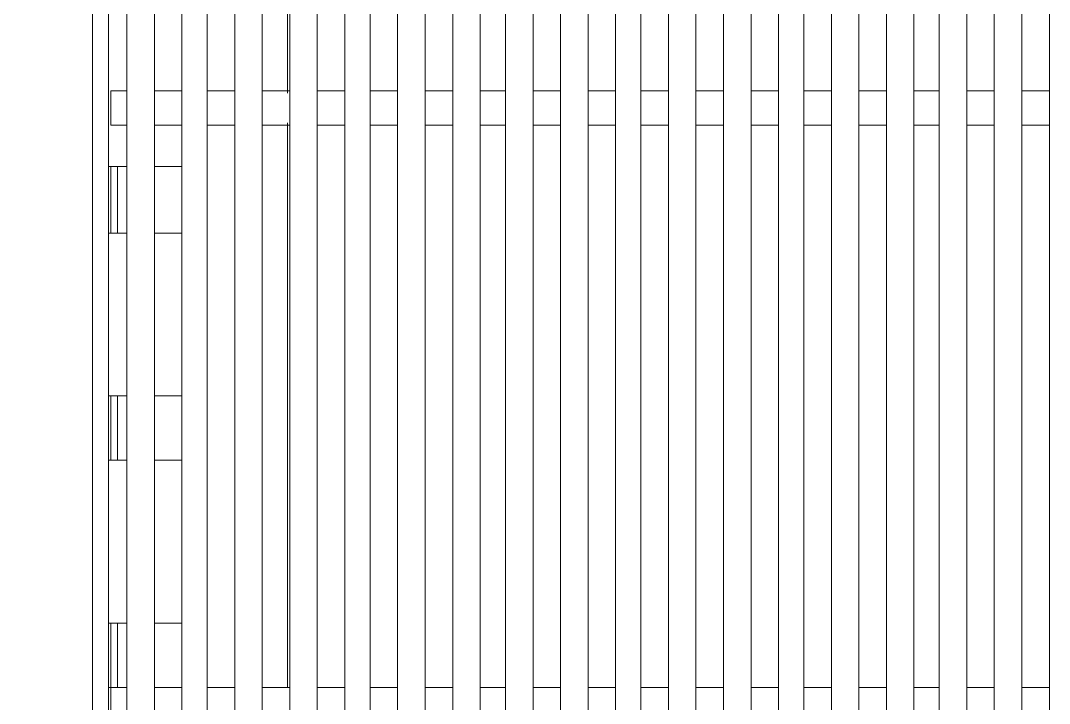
# Model space of a CAD drawing. Header units: millimetres. Extents: x 2294 to 908349, y -83289 to 219220.
# Drawn here: x 408201 to 410161, y 68491 to 69792 of the extents above; entities that cross this region are included whole.
import ezdxf

# ---------------------------------------------------------------- set-up
doc = ezdxf.new("R2010")
doc.units = ezdxf.units.MM
doc.layers.add('PDF _Геометрия', color=7, linetype='Continuous')

msp = doc.modelspace()

# ---------------------------------------------------------------- linework, layer by layer
at = {"layer": 'PDF _Геометрия', "lineweight": 9}
for points in [[(391350.3, 67122.2), (408316.4, 67122.2), (408338.2, 67122.2), (408338.2, 81321.1), (408338.2, 79152.8), (408368.8, 79152.8), (408368.8, 79074.1), (408368.8, 77758.3), (408368.8, 76442.4), (408368.8, 76363.7), (408338.2, 76363.7)], [(408508.7, 71240.2), (408508.7, 67170.3)], [(408556.8, 67170.3), (408556.8, 71240.2)], [(408613.6, 67170.3), (408661.7, 67170.3), (408609.3, 67170.3), (408609.3, 71240.2), (408661.7, 71240.2), (408613.6, 71240.2)], [(408661.7, 67170.3), (408661.7, 71240.2)], [(408762.3, 71240.2), (408714.2, 71240.2), (408766.6, 71240.2), (408766.6, 67170.3), (408714.2, 67170.3), (408762.3, 67170.3)], [(408714.2, 71240.2), (408714.2, 67170.3)], [(408819.1, 71240.2), (408819.1, 67170.3)], [(408867.2, 67170.3), (408867.2, 71240.2)], [(408924, 67170.3), (408972.1, 67170.3), (408919.6, 67170.3), (408919.6, 71240.2), (408972.1, 71240.2), (408924, 71240.2)], [(408972.1, 67170.3), (408972.1, 71240.2)], [(409072.6, 71240.2), (409024.6, 71240.2), (409077, 71240.2), (409077, 67170.3), (409024.6, 67170.3), (409072.6, 67170.3)], [(409024.6, 71240.2), (409024.6, 67170.3)], [(409129.5, 67170.3), (409177.6, 67170.3), (409125.1, 67170.3), (409125.1, 71240.2), (409177.6, 71240.2), (409129.5, 71240.2)], [(409177.6, 67170.3), (409177.6, 71240.2)], [(409278.1, 71240.2), (409230, 71240.2), (409282.5, 71240.2), (409282.5, 67170.3), (409230, 67170.3), (409278.1, 67170.3)], [(409230, 71240.2), (409230, 67170.3)], [(409334.9, 71240.2), (409334.9, 67170.3)], [(409383, 67170.3), (409383, 71240.2)], [(409439.9, 67170.3), (409487.9, 67170.3), (409435.5, 67170.3), (409435.5, 71240.2), (409487.9, 71240.2), (409439.9, 71240.2)], [(409487.9, 67170.3), (409487.9, 71240.2)], [(409588.5, 71240.2), (409540.4, 71240.2), (409592.9, 71240.2), (409592.9, 67170.3), (409540.4, 67170.3), (409588.5, 67170.3)], [(409540.4, 71240.2), (409540.4, 67170.3)], [(409645.3, 71240.2), (409645.3, 67170.3)], [(409693.4, 67170.3), (409693.4, 71240.2)], [(409898.9, 71240.2), (409850.8, 71240.2), (409903.2, 71240.2), (409903.2, 67170.3), (409850.8, 67170.3), (409898.9, 67170.3)], [(409850.8, 71240.2), (409850.8, 67170.3)], [(409955.7, 67170.3), (410003.8, 67170.3), (409951.3, 67170.3), (409951.3, 71240.2), (410003.8, 71240.2), (409955.7, 71240.2)], [(410003.8, 67170.3), (410003.8, 71240.2)], [(410104.3, 71240.2), (410056.2, 71240.2), (410108.7, 71240.2), (410108.7, 67170.3), (410056.2, 67170.3), (410104.3, 67170.3)], [(410056.2, 71240.2), (410056.2, 67170.3)], [(410161.2, 71240.2), (410161.2, 67170.3)], [(408709.8, 69653.4), (408709.8, 70728.8)], [(408368.8, 70400.9), (408368.8, 69469.7)], [(408403.8, 69657.7), (408373.2, 69657.7), (408373.2, 69653.4), (408373.2, 69596.5), (408373.2, 69592.2), (408403.8, 69592.2)], [(408373.2, 69596.5), (408373.2, 69653.4)], [(408508.7, 69657.7), (408456.3, 69657.7)], [(408609.3, 69657.7), (408556.8, 69657.7)], [(408714.2, 69657.7), (408661.7, 69657.7)], [(408819.1, 69657.7), (408766.6, 69657.7)], [(408919.6, 69657.7), (408867.2, 69657.7)], [(409024.6, 69657.7), (408972.1, 69657.7)], [(409125.1, 69657.7), (409077, 69657.7)], [(409230, 69657.7), (409177.6, 69657.7)], [(409334.9, 69657.7), (409282.5, 69657.7)], [(409435.5, 69657.7), (409383, 69657.7)], [(409540.4, 69657.7), (409487.9, 69657.7)], [(409645.3, 69657.7), (409592.9, 69657.7)], [(409745.9, 69657.7), (409693.4, 69657.7)], [(409850.8, 69657.7), (409798.3, 69657.7)], [(409951.3, 69657.7), (409903.2, 69657.7)], [(410056.2, 69657.7), (410003.8, 69657.7)], [(410161.2, 69657.7), (410108.7, 69657.7)], [(408456.3, 69592.2), (408508.7, 69592.2)], [(408556.8, 69592.2), (408609.3, 69592.2)], [(408661.7, 69592.2), (408714.2, 69592.2)], [(408709.8, 68521.1), (408709.8, 69596.5)], [(408766.6, 69592.2), (408819.1, 69592.2)], [(408867.2, 69592.2), (408919.6, 69592.2)], [(408972.1, 69592.2), (409024.6, 69592.2)], [(409077, 69592.2), (409125.1, 69592.2)], [(409177.6, 69592.2), (409230, 69592.2)], [(409282.5, 69592.2), (409334.9, 69592.2)], [(409383, 69592.2), (409435.5, 69592.2)], [(409487.9, 69592.2), (409540.4, 69592.2)], [(409592.9, 69592.2), (409645.3, 69592.2)], [(409693.4, 69592.2), (409745.9, 69592.2)], [(409798.3, 69592.2), (409850.8, 69592.2)], [(409903.2, 69592.2), (409951.3, 69592.2)], [(410003.8, 69592.2), (410056.2, 69592.2)], [(410108.7, 69592.2), (410161.2, 69592.2)], [(408381.9, 69386.7), (408386.3, 69386.7), (408403.8, 69386.7), (408386.3, 69386.7), (408381.9, 69386.7), (408377.6, 69386.7), (408373.2, 69386.7), (408377.6, 69386.7), (408381.9, 69386.7), (408386.3, 69386.7), (408381.9, 69386.7), (408386.3, 69386.7), (408381.9, 69386.7), (408377.6, 69386.7), (408373.2, 69386.7), (408377.6, 69386.7), (408381.9, 69386.7), (408386.3, 69386.7), (408403.8, 69386.7), (408386.3, 69386.7), (408381.9, 69386.7), (408377.6, 69386.7), (408373.2, 69386.7), (408368.8, 69386.7), (408368.8, 69513.5), (408368.8, 69386.7), (408368.8, 69513.5), (408373.2, 69513.5), (408377.6, 69513.5), (408381.9, 69513.5), (408386.3, 69513.5), (408403.8, 69513.5), (408386.3, 69513.5), (408381.9, 69513.5), (408377.6, 69513.5), (408373.2, 69513.5), (408377.6, 69513.5), (408381.9, 69513.5), (408386.3, 69513.5), (408381.9, 69513.5), (408386.3, 69513.5), (408403.8, 69513.5), (408386.3, 69513.5), (408381.9, 69513.5), (408377.6, 69513.5), (408373.2, 69513.5), (408373.2, 69386.7), (408373.2, 69513.5), (408368.8, 69513.5), (408368.8, 69386.7), (408368.8, 69513.5), (408368.8, 69386.7), (408373.2, 69386.7)], [(408386.3, 69386.7), (408386.3, 69513.5), (408381.9, 69513.5), (408377.6, 69513.5), (408373.2, 69513.5)], [(408386.3, 69513.5), (408381.9, 69513.5)], [(408368.8, 69469.7), (408368.8, 67069.8)], [(408381.9, 68953.9), (408386.3, 68953.9), (408403.8, 68953.9), (408386.3, 68953.9), (408381.9, 68953.9), (408377.6, 68953.9), (408373.2, 68953.9), (408377.6, 68953.9), (408381.9, 68953.9), (408386.3, 68953.9), (408381.9, 68953.9), (408386.3, 68953.9), (408381.9, 68953.9), (408377.6, 68953.9), (408373.2, 68953.9), (408377.6, 68953.9), (408381.9, 68953.9), (408386.3, 68953.9), (408403.8, 68953.9), (408386.3, 68953.9), (408381.9, 68953.9), (408377.6, 68953.9), (408373.2, 68953.9), (408368.8, 68953.9), (408368.8, 69076.3), (408368.8, 68953.9), (408368.8, 69076.3), (408373.2, 69076.3), (408377.6, 69076.3), (408381.9, 69076.3), (408386.3, 69076.3), (408403.8, 69076.3), (408386.3, 69076.3), (408381.9, 69076.3), (408377.6, 69076.3), (408373.2, 69076.3), (408377.6, 69076.3), (408381.9, 69076.3), (408386.3, 69076.3), (408381.9, 69076.3), (408386.3, 69076.3), (408403.8, 69076.3), (408386.3, 69076.3), (408381.9, 69076.3), (408377.6, 69076.3), (408373.2, 69076.3), (408373.2, 68953.9), (408373.2, 69076.3), (408368.8, 69076.3), (408368.8, 68953.9), (408368.8, 69076.3), (408368.8, 68953.9), (408373.2, 68953.9)], [(408386.3, 68953.9), (408386.3, 69076.3), (408381.9, 69076.3), (408377.6, 69076.3), (408373.2, 69076.3)], [(408386.3, 69076.3), (408381.9, 69076.3)], [(408403.8, 68521.1), (408373.2, 68521.1), (408368.8, 68521.1), (408368.8, 68643.5), (408373.2, 68643.5), (408377.6, 68643.5), (408381.9, 68643.5), (408386.3, 68643.5), (408403.8, 68643.5), (408386.3, 68643.5), (408381.9, 68643.5), (408386.3, 68643.5), (408381.9, 68643.5), (408377.6, 68643.5), (408373.2, 68643.5), (408377.6, 68643.5), (408381.9, 68643.5), (408386.3, 68643.5), (408403.8, 68643.5), (408386.3, 68643.5), (408381.9, 68643.5), (408377.6, 68643.5), (408373.2, 68643.5), (408368.8, 68643.5), (408368.8, 68521.1), (408373.2, 68521.1), (408373.2, 68643.5), (408373.2, 68521.1), (408373.2, 68459.9)], [(408386.3, 68521.1), (408386.3, 68643.5), (408381.9, 68643.5), (408377.6, 68643.5), (408373.2, 68643.5)], [(408386.3, 68643.5), (408381.9, 68643.5)], [(408373.2, 68521.1), (408373.2, 68459.9), (408373.2, 68516.7), (408373.2, 68459.9)], [(408508.7, 68521.1), (408456.3, 68521.1)], [(408609.3, 68521.1), (408556.8, 68521.1)], [(408714.2, 68521.1), (408661.7, 68521.1)], [(408819.1, 68521.1), (408766.6, 68521.1)], [(408919.6, 68521.1), (408867.2, 68521.1)], [(409024.6, 68521.1), (408972.1, 68521.1)], [(409125.1, 68521.1), (409077, 68521.1)], [(409230, 68521.1), (409177.6, 68521.1)], [(409334.9, 68521.1), (409282.5, 68521.1)], [(409435.5, 68521.1), (409383, 68521.1)], [(409540.4, 68521.1), (409487.9, 68521.1)], [(409645.3, 68521.1), (409592.9, 68521.1)], [(409745.9, 68521.1), (409693.4, 68521.1)], [(409850.8, 68521.1), (409798.3, 68521.1)], [(409951.3, 68521.1), (409903.2, 68521.1)], [(410056.2, 68521.1), (410003.8, 68521.1)], [(410161.2, 68521.1), (410108.7, 68521.1)]]:
    msp.add_lwpolyline(points, dxfattribs=at)
for points in [[(408456.3, 71240.2), (408456.3, 67170.3), (408403.8, 67170.3), (408403.8, 71240.2)], [(409798.3, 71240.2), (409798.3, 67170.3), (409745.9, 67170.3), (409745.9, 71240.2)], [(408709.8, 70728.8), (408709.8, 69653.4)], [(408373.2, 69653.4), (408373.2, 69596.5)], [(408709.8, 69596.5), (408709.8, 68521.1)], [(408508.7, 69513.5), (408456.3, 69513.5)], [(408508.7, 69513.5), (408456.3, 69513.5)], [(408456.3, 69386.7), (408508.7, 69386.7)], [(408456.3, 69386.7), (408508.7, 69386.7)], [(408508.7, 69076.3), (408456.3, 69076.3)], [(408508.7, 69076.3), (408456.3, 69076.3)], [(408456.3, 68953.9), (408508.7, 68953.9)], [(408456.3, 68953.9), (408508.7, 68953.9)], [(408368.8, 68643.5), (408368.8, 68521.1)], [(408368.8, 68643.5), (408368.8, 68521.1)], [(408508.7, 68643.5), (408456.3, 68643.5)], [(408508.7, 68643.5), (408456.3, 68643.5)]]:
    msp.add_lwpolyline(points, close=True, dxfattribs=at)

doc.saveas('drawing.dxf')
